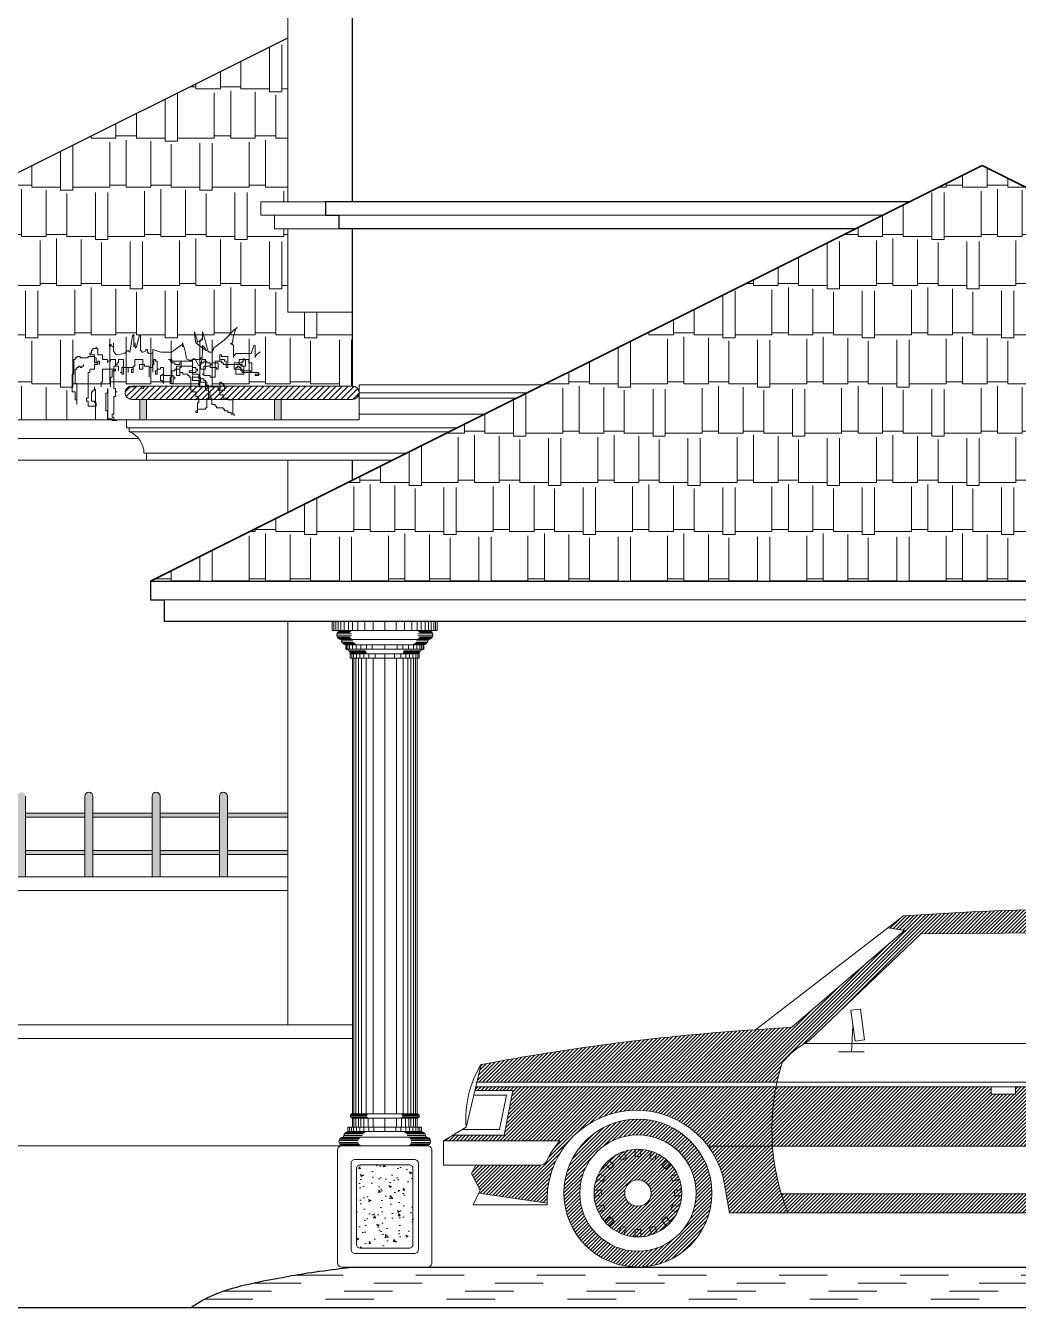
# Model space of a CAD drawing. Header units: centimetres. Extents: x 157 to 5401, y -672 to 3176.
# Drawn here: x 3829.4 to 4198.4, y 2198.3 to 2674.8 of the extents above; entities that cross this region are included whole.
import ezdxf

# ---------------------------------------------------------------- set-up
doc = ezdxf.new("R2010")
doc.units = ezdxf.units.CM
doc.linetypes.add('ACAD_ISO03W100', pattern=[30, 12, -18])
doc.layers.get('0').update_dxf_attribs({"lineweight": 25})
for name, color, linetype, lineweight in [('1.000', 144, 'Continuous', 13), ('column', 56, 'Continuous', 5), ('Dimension', 8, 'Continuous', 18), ('FURNIT', 204, 'Continuous', 9), ('Glass', 161, 'Continuous', 5), ('GRASS', 96, 'Continuous', 5), ('Hatch', 12, 'Continuous', 15), ('screen', 176, 'Continuous', 9), ('Win', 5, 'Continuous', 20)]:
    doc.layers.add(name, color=color, linetype=linetype, lineweight=lineweight)
pattern_1 = [(0, (1871.798, 7845.084), (38.862, 18.288), [9.144, -7.62, 10.668, -4.572, 13.716, -6.096]), (0, (1880.942, 7845.846), (38.862, 18.288), [7.62, -28.956, 6.096, -9.144]), (0, (1899.23, 7843.941), (38.862, 18.288), [4.572, -47.244]), (90, (1871.798, 7845.084), (-12.954, 18.288), [17.526, -55.626]), (90, (1880.942, 7845.084), (-12.954, 18.288), [17.145, -56.007]), (90, (1888.562, 7845.084), (-12.954, 18.288), [16.002, -57.15]), (90, (1899.23, 7843.941), (-12.954, 18.288), [17.526, -55.626]), (90, (1903.802, 7843.941), (-12.954, 18.288), [17.526, -55.626]), (90, (1917.518, 7845.084), (-12.954, 18.288), [16.764, -56.388])]
pattern_2 = [(45, (-3920.215, 4998.69625), (-0.61229019, 0.61229019), [])]

# ---------------------------------------------------------------- blocks, each defined once
blk = doc.blocks.new('CAR-SIDE')
at = {"layer": 'Glass'}
h = blk.add_hatch(dxfattribs=at)
h.set_pattern_fill('ANSI31', color=256, scale=0.272727, style=0)
h.set_pattern_definition(pattern_2)
h.paths.add_polyline_path([(-203.92, -52.71), (-203.92, -52.71), (-205.33, -58.63), (-103.91, -58.63, -0.022631), (-102.15, -52.03, -0.100967), (-93.18, -44.7), (-55.31, -8.49), (41.18, -7.63), (65.46, -31.72, -0.289601), (66.52, -36.32), (63.32, -45.54), (59.55, -58.63), (132.2, -58.63, 0.029455), (132.23, -57.09), (132.22, -56.91, 0.061108), (131.67, -53.77), (57.32, -1.18, 0.030181), (-61.16, -2.43), (-66.42, -6.49), (-60.78, -7.33), (-98.94, -40), (-111.13, -40.92), (-111.13, -40.92, 0.030878)])
h = blk.add_hatch(dxfattribs=at)
h.set_pattern_fill('ANSI31', color=256, scale=0.272727, style=0)
h.set_pattern_definition(pattern_2)
h.paths.add_polyline_path([(-105.44, -80.26), (-127.17, -80.26, -0.118596), (-121.62, -93.27), (-120, -102.76), (-100.23, -102.76, -0.076958)])
h.paths.add_polyline_path([(-127.17, -80.26), (-105.44, -80.26, -0.066708), (-104.24, -60.25), (-205.71, -60.25), (-206.01, -61.5), (-193.13, -61.5), (-196.13, -76.56), (-213.53, -76.56), (-216.65, -78.43), (-177.25, -78.43, 0.072493), (-181.81, -85.37, -0.295744), (-183.85, -86.67), (-205.65, -86.67), (-207.16, -89.49), (-204.22, -95.14), (-204.68, -96.11), (-181.61, -99.49, -0.737202)])
h.paths.add_polyline_path([(133.53, -90.24, 0.093353), (133.66, -89.35), (133.64, -88.65), (102.02, -88.65, -0.31316), (99.97, -87.24, 0.079952), (95.02, -78.91), (133.2, -78.91), (132.94, -72.99), (123.04, -72.99), (123.04, -61.66), (132.44, -61.66), (132.37, -60.25), (59.09, -60.25), (57.24, -66.66, 0.335349), (36.42, -96.38), (-102.46, -96.38, 0.022407), (-100.23, -102.76), (38.23, -102.76, -0.98998), (97.91, -93.22), (99.18, -100.63), (129.53, -97.36, 0.273586), (131.37, -95.92)])
h.paths.add_polyline_path([(115.55, -66.28), (101.97, -66.28), (101.97, -63.39), (115.52, -63.39)], flags=16)
h = blk.add_hatch(dxfattribs=at)
h.set_pattern_fill('ANSI31', color=256, scale=0.272727, style=0)
h.set_pattern_definition(pattern_2)
h.paths.add_polyline_path([(-14.21, -80.26), (-14.86, -69.66), (-14.45, -60.25), (-23.29, -60.25), (-23.29, -62.71), (-31.54, -62.71), (-31.54, -60.25), (-104.24, -60.25, 0.066708), (-105.44, -80.26)])
h.paths.add_polyline_path([(40.42, -80.26, -0.185889), (57.24, -66.66), (59.09, -60.25), (54.7, -60.25), (54.7, -62.71), (46.48, -62.71), (46.48, -60.25), (-14.45, -60.25), (-14.86, -69.66), (-14.21, -80.26)])
h = blk.add_hatch(dxfattribs=at)
h.set_pattern_fill('ANSI31', color=256, scale=0.272727, style=0)
h.set_pattern_definition(pattern_2)
h.paths.add_polyline_path([(-125.92, -96.11, 1), (-175.9, -96.11, 1)])
h.paths.add_polyline_path([(-170.57, -96.11, -1), (-131.25, -96.11, -1)], flags=16)
h.paths.add_polyline_path([(-165.73, -96.11, -1), (-136.09, -96.11, -1)], flags=0)
h.paths.add_polyline_path([(-155.37, -96.11, -1), (-146.45, -96.11, -1)], flags=0)
h.paths.add_polyline_path([(93.61, -96.11, 1), (43.64, -96.11, 1)])
h.paths.add_polyline_path([(48.94, -96.11, -1), (88.31, -96.11, -1)], flags=16)
h.paths.add_polyline_path([(53.78, -96.11, -1), (83.47, -96.11, -1)], flags=0)
h.paths.add_polyline_path([(64.16, -96.11, -1), (73.09, -96.11, -1)], flags=0)
for p, q in [((-61.16, -2.43), (-111.13, -40.92)), ((-98.94, -40), (-60.78, -7.33)), ((-55.31, -8.49), (-93.18, -44.7)), ((-60.78, -7.33), (-66.43, -6.49)), ((41.18, -7.63), (-55.31, -8.49)), ((-75.68, -33.91), (-78.95, -34.35)), ((-77.54, -44.78), (-78.95, -34.35)), ((-74.3, -44.35), (-75.68, -33.91)), ((-111.13, -40.92), (-98.94, -40)), ((-78.25, -39.56), (-78.79, -48.33)), ((-94.66, -45.54), (63.32, -45.54)), ((-74.3, -44.35), (-77.54, -44.78)), ((-83.17, -48.33), (-74.41, -48.33)), ((-203.92, -52.71), (-208.95, -73.83)), ((-205.7, -58.63), (132.31, -58.63)), ((-205.7, -60.25), (132.39, -60.25)), ((-31.54, -62.71), (-31.54, -60.25)), ((-23.29, -60.25), (-23.29, -62.71)), ((-206.35, -62.98), (-195.29, -62.98)), ((-206, -61.5), (-193.13, -61.5)), ((-195.29, -62.98), (-197.64, -74.61)), ((-193.13, -61.5), (-196.13, -76.56)), ((-23.29, -62.71), (-31.54, -62.71)), ((-208.95, -73.83), (-216.65, -78.43)), ((-196.13, -76.56), (-213.49, -76.56)), ((-197.64, -74.61), (-210.25, -74.61)), ((-177.25, -78.43), (-216.65, -78.43)), ((-216.65, -78.43), (-216.65, -86.67)), ((-155.73, -82.05), (-154.78, -84.35)), ((-151.86, -81.27), (-151.86, -83.75)), ((-149.97, -81.27), (-149.97, -83.75)), ((-146.1, -82.05), (-147.07, -84.35)), ((-127.17, -80.26), (40.42, -80.26)), ((-162.05, -86.27), (-160.3, -88.03)), ((-160.73, -84.94), (-158.97, -86.7)), ((-157.46, -82.75), (-156.51, -85.05)), ((-156.51, -85.05), (-154.78, -84.35)), ((-151.86, -83.75), (-149.97, -83.75)), ((-147.07, -84.35), (-145.31, -85.05)), ((-144.37, -82.75), (-145.31, -85.05)), ((-141.1, -84.94), (-142.85, -86.7)), ((-139.77, -86.27), (-141.53, -88.03)), ((-216.65, -86.67), (-183.82, -86.67)), ((-205.65, -86.67), (-207.16, -89.49)), ((-207.16, -89.49), (-204.22, -95.14)), ((-164.24, -89.57), (-161.95, -90.51)), ((-162.68, -92.25), (-161.95, -90.51)), ((-160.3, -88.03), (-158.97, -86.7)), ((-142.85, -86.7), (-141.53, -88.03)), ((-137.58, -89.57), (-139.88, -90.51)), ((-139.88, -90.51), (-139.15, -92.25)), ((-204.22, -95.14), (-206.57, -100.09)), ((-165.73, -95.17), (-163.24, -95.17)), ((-164.98, -91.3), (-162.68, -92.25)), ((-163.24, -97.03), (-163.24, -95.17)), ((-136.85, -91.3), (-139.15, -92.25)), ((-138.58, -95.17), (-138.58, -97.03)), ((-136.09, -95.17), (-138.58, -95.17)), ((-120, -102.76), (-121.62, -93.22)), ((-181.61, -99.49), (-204.67, -96.11)), ((-165.73, -97.03), (-163.24, -97.03)), ((-136.09, -97.03), (-138.58, -97.03)), ((-102.45, -96.38), (36.42, -96.38)), ((-206.57, -100.09), (-181.58, -100.09)), ((-164.98, -100.9), (-162.68, -99.95)), ((-164.24, -102.66), (-161.95, -101.68)), ((-161.95, -101.68), (-162.68, -99.95)), ((-139.15, -99.95), (-139.88, -101.68)), ((-137.58, -102.66), (-139.88, -101.68)), ((-136.85, -100.9), (-139.15, -99.95)), ((-120, -102.76), (38.23, -102.76)), ((-162.05, -105.93), (-160.3, -104.17)), ((-160.73, -107.25), (-158.97, -105.5)), ((-158.97, -105.5), (-160.3, -104.17)), ((-157.46, -109.44), (-156.51, -107.15)), ((-154.78, -107.85), (-156.51, -107.15)), ((-155.73, -110.15), (-154.78, -107.85)), ((-145.31, -107.15), (-147.07, -107.85)), ((-146.1, -110.15), (-147.07, -107.85)), ((-144.37, -109.44), (-145.31, -107.15)), ((-141.53, -104.17), (-142.85, -105.5)), ((-141.1, -107.25), (-142.85, -105.5)), ((-139.77, -105.93), (-141.53, -104.17)), ((-151.86, -110.93), (-151.86, -108.44)), ((-149.97, -108.44), (-151.86, -108.44)), ((-149.97, -110.93), (-149.97, -108.44))]:
    blk.add_line(p, q)
for radius in [24.99, 19.66, 14.82, 4.46]:
    blk.add_circle((-150.91, -96.11), radius)
for centre, radius, start, end in [((8.47, -982.26), 982.3, 86.92341, 94.06442), ((-62.15, -797.33), 758, 93.70495, 100.77934), ((-79.7, -70.37), 28.99, 117.6927, 140.7544), ((-173.98, -71), 35.08, 148.5782, 184.6302), ((-30.18, -74.71), 75.47, 162.5112, 201.8236), ((-151.41, -98.31), 30.22, 9.6933, 183.3784), ((-155.72, -97.51), 28.77, 138.4402, 155.1071), ((-183.84, -84.44), 2.23, 270.3047, 334.5374)]:
    blk.add_arc(centre, radius, start, end)
blk = doc.blocks.new('Column With Base')
at = {"layer": 'FURNIT'}
h = blk.add_hatch(dxfattribs=at)
h.set_pattern_fill('AR-CONC', color=256, scale=0.05, style=0)
h.set_pattern_definition([(50, (-4297.6634, 11838.39), (9.1092334, -0.7969543), [0.9525, -10.4775]), (355, (-4297.663, 11838.39), (-1.762141, 9.552832), [0.762, -8.382]), (100.451, (-4296.904, 11838.324), (7.347125, 8.7558344), [0.8095, -8.9045]), (46.1842, (-4297.663, 11840.93), (13.553952, -2.102116), [1.42875, -15.71625]), (96.6356, (-4296.534, 11840.755), (11.870212, 12.371278), [1.21425, -13.35675]), (351.184, (-4297.663, 11840.93), (11.87023, 12.371256), [1.143, -12.573]), (21, (-4296.3934, 11840.295), (7.580744, -5.113276), [0.9525, -10.4775]), (326, (-4296.393, 11840.295), (3.0901014, 9.209398), [0.762, -8.382]), (71.4514, (-4295.762, 11839.869), (10.6708245, 4.096143), [0.8095, -8.9045]), (37.5, (-4297.6634, 11838.3903), (0.1544302, 4.22775194), [0, -8.2804, 0, -8.509, 0, -8.41375]), (7.5, (-4297.6634, 11838.3903), (3.3409831, 5.0090287), [0, -4.8514, 0, -8.0899, 0, -3.20675]), (327.5, (-4300.4955, 11838.3903), (6.7795298, -0.2864372), [0, -3.175, 0, -9.906, 0, -13.1445]), (317.5, (-4301.7655, 11838.3903), (7.406459, 1.2713246), [0, -4.1275, 0, -6.5786, 0, -9.3345])])
h.paths.add_polyline_path([(10.5, 36.5, 0.414214), (9, 38), (-9, 38, 0.414214), (-10.5, 36.5), (-10.5, 8.5, 0.414214), (-9, 7), (9, 7, 0.414214), (10.5, 8.5)])
for p, q in [((-18.93, 236.67), (-18.93, 240)), ((-18.21, 236.67), (-18.21, 240)), ((-17.29, 236.64), (-17.29, 240)), ((-16.28, 236.66), (-16.28, 240)), ((-15.08, 236.67), (-15.08, 240)), ((-13.51, 236.67), (-13.51, 240)), ((-12.04, 236.67), (-12.04, 240)), ((-10.02, 236.67), (-10.02, 240)), ((-7.37, 236.67), (-7.37, 240)), ((-4.29, 236.67), (-4.29, 240)), ((0, 240), (0, 236.67)), ((4.29, 236.67), (4.29, 240)), ((7.37, 236.67), (7.37, 240)), ((10.02, 236.67), (10.02, 240)), ((12.04, 236.67), (12.04, 240)), ((13.51, 236.67), (13.51, 240)), ((15.08, 236.67), (15.08, 240)), ((16.28, 236.66), (16.28, 240)), ((17.29, 236.64), (17.29, 240)), ((18.21, 236.67), (18.21, 240)), ((18.93, 236.67), (18.93, 240)), ((19.5, 236.67), (-19.5, 236.67)), ((-17.79, 235.36), (-12.34, 235.36)), ((-17.79, 234.64), (-12.34, 234.64)), ((-17.59, 235.86), (-12.97, 235.86)), ((-17.59, 234.14), (-12.97, 234.14)), ((-17.25, 236.27), (-12.62, 236.27)), ((-17.25, 233.73), (-12.62, 233.73)), ((-16.84, 236.52), (-12.31, 236.52)), ((16.84, 236.52), (12.31, 236.52)), ((17.79, 235.36), (12.34, 235.36)), ((17.79, 234.64), (12.34, 234.64)), ((17.25, 236.27), (12.62, 236.27)), ((17.25, 233.73), (12.62, 233.73)), ((17.59, 235.86), (12.97, 235.86)), ((17.59, 234.14), (12.97, 234.14)), ((-16.84, 233.48), (-12.31, 233.48)), ((16.17, 233.33), (-16.17, 233.33)), ((-16.1, 232.81), (-11.83, 232.81)), ((-15.82, 232.21), (-11.54, 232.21)), ((-15.46, 231.79), (-11.16, 231.79)), ((-15.04, 231.52), (-10.71, 231.52)), ((14.5, 231.33), (-14.5, 231.33)), ((14.5, 229.67), (-14.5, 229.67)), ((-14.25, 229.67), (-14.25, 231.33)), ((-13.69, 229.67), (-13.69, 231.33)), ((-13.26, 229.1), (-7.13, 229.1)), ((-13.04, 229.64), (-13.04, 231.33)), ((-11.98, 229.66), (-11.98, 231.33)), ((-10.65, 229.67), (-10.65, 231.33)), ((-8.84, 229.67), (-8.84, 231.33)), ((-6.78, 229.67), (-6.78, 231.33)), ((-4.64, 229.67), (-4.64, 231.33)), ((0, 231.33), (0, 229.67)), ((4.64, 229.67), (4.64, 231.33)), ((6.78, 229.67), (6.78, 231.33)), ((13.26, 229.1), (7.13, 229.1)), ((8.84, 229.67), (8.84, 231.33)), ((10.65, 229.67), (10.65, 231.33)), ((15.04, 231.52), (10.71, 231.52)), ((15.46, 231.79), (11.16, 231.79)), ((15.82, 232.21), (11.54, 232.21)), ((16.1, 232.81), (11.83, 232.81)), ((11.98, 229.66), (11.98, 231.33)), ((16.84, 233.48), (12.31, 233.48)), ((13.04, 229.67), (13.04, 231.33)), ((13.69, 229.67), (13.69, 231.33)), ((14.25, 229.67), (14.25, 231.33)), ((-12.99, 228.68), (-6.93, 228.68)), ((-12.88, 228.38), (-6.82, 228.38)), ((-12.84, 228.15), (-6.75, 228.15)), ((12.83, 228), (-12.83, 228)), ((-12.83, 226.33), (8.85, 226.33)), ((12.83, 226.33), (-12.83, 226.33)), ((-12.28, 226.33), (-12.28, 228)), ((12, 226.33), (-12, 226.33)), ((-11.57, 226.33), (-11.57, 228)), ((-11.43, 226.33), (-11.43, 57)), ((-10.69, 226.33), (-10.69, 57)), ((-10.45, 226.33), (-10.45, 227.99)), ((-9.75, 226.33), (-9.75, 57)), ((-9.24, 226.33), (-9.24, 228)), ((-8.6, 226.33), (-8.6, 57)), ((-7.82, 226.33), (-7.82, 228)), ((-6.85, 226.33), (-6.85, 57)), ((-5.97, 226.33), (-5.97, 228)), ((-4.32, 226.33), (-4.32, 57)), ((-3.64, 226.33), (-3.64, 228)), ((0, 226.33), (0, 228)), ((0, 226.33), (0, 57)), ((3.6, 226.33), (3.6, 228)), ((4.32, 226.33), (4.32, 57)), ((5.97, 226.33), (5.97, 228)), ((12.84, 228.15), (6.75, 228.15)), ((12.88, 228.38), (6.82, 228.38)), ((6.85, 226.33), (6.85, 57)), ((12.99, 228.68), (6.93, 228.68)), ((7.82, 226.33), (7.82, 228)), ((8.6, 226.33), (8.6, 57)), ((9.24, 226.33), (9.24, 228)), ((9.75, 226.33), (9.75, 57)), ((10.45, 226.33), (10.45, 227.99)), ((10.69, 226.33), (10.69, 57)), ((11.43, 226.33), (11.43, 57)), ((11.57, 226.33), (11.57, 228)), ((12.28, 226.33), (12.28, 228)), ((-12.83, 56.17), (-6.65, 56.17)), ((-12.72, 56.58), (-6.54, 56.58)), ((-12.71, 55.74), (-6.53, 55.74)), ((-12.47, 56.86), (-6.28, 56.86)), ((-12.47, 55.48), (-6.28, 55.48)), ((12, 57), (-12, 57)), ((12, 57), (-12, 57)), ((10.33, 55.33), (-12, 55.33)), ((12, 55.33), (-12, 55.33)), ((-11.43, 52), (-11.43, 55.33)), ((-10.69, 52), (-10.69, 55.33)), ((-9.75, 52), (-9.75, 55.33)), ((-8.94, 52), (-8.94, 55.33)), ((-7.71, 52), (-7.71, 55.33)), ((-6.19, 52), (-6.19, 55.33)), ((-4.32, 52), (-4.32, 55.33)), ((0, 55.33), (0, 52)), ((4.32, 52), (4.32, 55.33)), ((6.19, 52), (6.19, 55.33)), ((12.47, 56.86), (6.28, 56.86)), ((12.47, 55.48), (6.28, 55.48)), ((12.71, 55.74), (6.53, 55.74)), ((12.72, 56.58), (6.54, 56.58)), ((12.83, 56.17), (6.65, 56.17)), ((7.71, 52), (7.71, 55.33)), ((8.94, 52), (8.94, 55.33)), ((9.75, 52), (9.75, 55.33)), ((10.69, 52), (10.69, 55.33)), ((11.43, 52), (11.43, 55.33)), ((-16.41, 47.94), (-9.29, 47.94)), ((-16.01, 48.19), (-8.97, 48.19)), ((15.33, 48.33), (-15.33, 48.33)), ((-15.25, 48.9), (-8.34, 48.9)), ((-14.96, 49.5), (-8.05, 49.5)), ((-14.58, 49.91), (-7.66, 49.91)), ((-14.13, 50.19), (-7.22, 50.19)), ((13.67, 52), (-13.67, 52)), ((13.67, 50.33), (-13.67, 50.33)), ((-13.1, 50.33), (-13.1, 52)), ((-12.4, 50.33), (-12.4, 52)), ((-11.57, 50.31), (-11.57, 51.97)), ((-10.45, 50.33), (-10.45, 51.99)), ((-9.24, 50.33), (-9.24, 52)), ((-7.82, 50.33), (-7.82, 52)), ((-5.97, 50.33), (-5.97, 52)), ((-4.09, 50.33), (-4.09, 52)), ((0, 52), (0, 50.33)), ((4.09, 50.33), (4.09, 52)), ((5.97, 50.33), (5.97, 52)), ((14.13, 50.19), (7.22, 50.19)), ((14.58, 49.91), (7.66, 49.91)), ((7.82, 50.33), (7.82, 52)), ((14.96, 49.5), (8.05, 49.5)), ((15.25, 48.9), (8.34, 48.9)), ((16.01, 48.19), (8.97, 48.19)), ((9.24, 50.33), (9.24, 52)), ((16.41, 47.94), (9.29, 47.94)), ((10.45, 50.33), (10.45, 51.99)), ((11.57, 50.31), (11.57, 51.97)), ((12.4, 50.33), (12.4, 52)), ((13.1, 50.33), (13.1, 52)), ((-16.96, 47.03), (-9.84, 47.03)), ((-16.96, 46.3), (-9.84, 46.3)), ((-16.76, 47.53), (-9.63, 47.53)), ((-16.76, 45.8), (-9.63, 45.8)), ((-16.41, 45.4), (-9.29, 45.4)), ((-16.01, 45.14), (-8.97, 45.14)), ((16.01, 45.14), (8.97, 45.14)), ((16.41, 45.4), (9.29, 45.4)), ((16.76, 47.53), (9.63, 47.53)), ((16.76, 45.8), (9.63, 45.8)), ((16.96, 47.03), (9.84, 47.03)), ((16.96, 46.3), (9.84, 46.3))]:
    blk.add_line(p, q)
for points in [[(-11, 5), (11, 5, 0.414214), (12.5, 6.5), (12.5, 38.5, 0.414214), (11, 40), (-11, 40, 0.414214), (-12.5, 38.5), (-12.5, 6.5, 0.414214)], [(-9, 7), (9, 7, 0.414214), (10.5, 8.5), (10.5, 36.5, 0.414214), (9, 38), (-9, 38, 0.414214), (-10.5, 36.5), (-10.5, 8.5, 0.414214)]]:
    blk.add_lwpolyline(points, format="xyb", close=True, dxfattribs=at)
at = {"layer": 'Win'}
for p, q in [((19.5, 240), (-19.5, 240)), ((-19.5, 236.67), (-19.5, 240)), ((19.5, 236.67), (19.5, 240)), ((-14.5, 231.33), (-14.5, 229.67)), ((14.5, 231.33), (14.5, 229.67)), ((-12.83, 228), (-12.83, 226.33)), ((-12, 226.33), (-12, 57)), ((12, 226.33), (12, 57)), ((12.83, 228), (12.83, 226.33)), ((-12, 55.33), (-12, 52)), ((12, 55.33), (12, 52)), ((-13.67, 50.33), (-13.67, 52)), ((13.67, 50.33), (13.67, 52)), ((15.33, 45), (-15.33, 45))]:
    blk.add_line(p, q, dxfattribs=at)
blk.add_lwpolyline([(-16, 0), (16, 0, 0.414214), (17.5, 1.5), (17.5, 43.5, 0.414214), (16, 45), (-16, 45, 0.414214), (-17.5, 43.5), (-17.5, 1.5, 0.414214)], format="xyb", close=True, dxfattribs=at)
for centre, radius, start, end in [((-16.17, 235), 1.67, 90, 270), ((16.17, 235), 1.67, 270, 90), ((-14.12, 233.34), 2.05, 180.2903, 259.3208), ((-14.52, 227.98), 1.69, 0.7516, 89.2484), ((14.52, 227.98), 1.69, 90.7516, 179.2484), ((14.12, 233.34), 2.05, 280.6792, 359.7097), ((-12, 56.17), 0.833, 90, 270), ((12, 56.17), 0.833, 270, 90), ((-15.33, 46.67), 1.67, 90, 270), ((-13.29, 48.33), 2.04, 100.5765, 179.8123), ((13.29, 48.33), 2.04, 0.1877, 79.4235), ((15.33, 46.67), 1.67, 270, 90)]:
    blk.add_arc(centre, radius, start, end, dxfattribs=at)
blk = doc.blocks.new('grass in')
for p, q in [((-20.42, 14.76), (-20.92, 14.76)), ((-20.92, 14.76), (-19.92, 14.26)), ((-19.42, 11.76), (-20.42, 14.76)), ((-19.92, 14.26), (-15.91, 10.26)), ((-18.92, 8.76), (-19.42, 11.76)), ((-15.91, 10.26), (-11.91, 7.26)), ((-9.91, 6.26), (-8.9, 10.26)), ((-8.9, 10.26), (-7.9, 13.26)), ((-7.9, 13.26), (-7.9, 10.26)), ((-7.9, 10.26), (-7.9, 10.76)), ((-7.9, 10.76), (-7.4, 10.76)), ((-7.4, 10.76), (-7.4, 10.26)), ((-7.4, 10.26), (-6.9, 9.76)), ((-6.9, 9.76), (-5.9, 9.76)), ((-5.9, 10.26), (-4.9, 13.26)), ((-5.9, 9.26), (-5.9, 10.26)), ((-5.9, 9.76), (-5.9, 9.26)), ((-4.9, 12.26), (-5.4, 9.26)), ((-4.9, 13.26), (-4.9, 12.26)), ((15.12, 6.26), (15.12, 11.76)), ((15.12, 11.76), (15.62, 11.76)), ((15.62, 11.76), (16.63, 7.76)), ((17.63, 7.76), (17.63, 12.26)), ((17.63, 12.26), (18.13, 11.76)), ((18.13, 11.76), (18.63, 8.76)), ((-29.34, 5.82), (-27.93, 4.76)), ((-27.43, 3.76), (-27.43, 8.26)), ((-27.43, 8.26), (-26.92, 8.26)), ((-26.92, 8.26), (-25.92, 5.26)), ((-25.92, 5.26), (-20.42, 5.26)), ((-20.42, 5.26), (-19.92, 4.76)), ((-19.42, 8.26), (-18.41, 9.26)), ((-19.42, 3.76), (-19.42, 8.26)), ((-18.41, 8.76), (-18.92, 8.76)), ((-18.41, 9.26), (-18.41, 8.76)), ((-14.92, 4.17), (-14.92, 4.77)), ((-14.92, 4.77), (-14.32, 4.77)), ((-14.32, 4.77), (-14.32, 2.38)), ((-11.91, 7.26), (-11.91, 6.76)), ((-11.91, 6.76), (-11.41, 5.76)), ((-11.41, 5.76), (-10.41, 5.76)), ((-10.41, 5.76), (-9.91, 6.26)), ((-5.4, 9.26), (-9.4, 6.26)), ((-9.4, 6.26), (-8.9, 7.26)), ((-8.9, 7.26), (-7.9, 8.26)), ((-7.9, 8.26), (-7.9, 5.26)), ((-7.9, 5.26), (-7.4, 1.26)), ((-1.9, 3.26), (-1.4, 6.26)), ((-1.4, 6.26), (-0.39, 9.26)), ((-0.39, 9.26), (-0.39, 7.76)), ((-0.39, 7.76), (-0.39, 9.26)), ((-0.39, 9.26), (-0.39, 8.76)), ((-0.39, 8.76), (3.61, 5.76)), ((3.61, 5.76), (7.62, 5.76)), ((7.62, 5.76), (10.62, 6.76)), ((10.62, 6.76), (10.62, -1.74)), ((10.62, -1.74), (10.62, 5.26)), ((10.62, 5.26), (12.12, 5.26)), ((12.12, 5.26), (12.62, 5.76)), ((12.62, 5.76), (12.62, 6.76)), ((12.62, 6.76), (13.12, 6.76)), ((13.12, 6.76), (13.12, 6.26)), ((13.12, 6.26), (14.12, 5.76)), ((14.12, 5.76), (14.62, 5.76)), ((14.62, 5.76), (14.62, 6.26)), ((14.62, 6.26), (15.12, 6.26)), ((16.63, 7.76), (17.13, 7.26)), ((17.13, 7.26), (17.13, 9.26)), ((17.13, 9.26), (17.13, 8.76)), ((17.13, 8.76), (17.63, 7.76)), ((18.63, 8.76), (19.13, 5.76)), ((19.13, 5.76), (19.63, 6.26)), ((19.63, 6.26), (20.13, 6.26)), ((20.13, 6.26), (21.13, 5.26)), ((21.13, 5.26), (24.13, 4.76)), ((24.13, 4.76), (24.63, 5.26)), ((24.63, 5.26), (25.14, 6.26)), ((25.14, 6.26), (25.14, 9.26)), ((25.14, 9.26), (25.14, 7.76)), ((25.14, 7.76), (25.64, 7.76)), ((25.64, 7.76), (26.14, 8.76)), ((26.14, 8.76), (26.14, 8.26)), ((26.14, 8.26), (26.64, 7.76)), ((26.64, 7.76), (26.64, 8.76)), ((31.04, 4.77), (29.25, 4.77)), ((29.25, 4.77), (29.25, 2.98)), ((31.63, 7.15), (31.04, 7.15)), ((31.04, 7.15), (31.04, 4.77)), ((31.63, 7.15), (31.63, 7.75)), ((31.63, 7.75), (31.63, 7.15)), ((32.83, 7.15), (31.63, 7.15)), ((32.23, 1.79), (32.23, 4.77)), ((32.23, 4.77), (34.02, 4.77)), ((32.83, 6.55), (32.83, 7.15)), ((33.42, 6.55), (32.83, 6.55)), ((33.42, 5.36), (33.42, 6.55)), ((34.02, 5.36), (33.42, 5.36)), ((34.02, 4.77), (34.02, 5.36)), ((-27.93, 4.76), (-27.43, 3.76)), ((-26.26, -1.79), (-26.26, 1.79)), ((-26.26, 1.79), (-25.07, 1.79)), ((-25.07, 1.79), (-25.07, 2.98)), ((-25.07, 2.98), (-21.49, 2.98)), ((-23.87, 0.6), (-23.87, 2.98)), ((-23.87, 2.98), (-23.28, 2.98)), ((-22.08, 0.6), (-23.87, 0.6)), ((-23.28, 2.98), (-23.28, 3.58)), ((-23.28, 3.58), (-23.28, 2.38)), ((-23.28, 2.38), (-22.68, 2.38)), ((-23.28, -2.38), (-23.28, 0.6)), ((-23.28, 0.6), (-22.68, 0.6)), ((-22.68, 2.38), (-22.68, 1.79)), ((-22.68, 1.79), (-19.7, 1.79)), ((-22.68, 0.6), (-22.68, 1.19)), ((-22.68, 1.19), (-19.7, 1.19)), ((-21.49, 1.19), (-22.08, 1.19)), ((-22.08, 1.19), (-22.08, 0.6)), ((-22.08, -1.19), (-22.08, 0)), ((-22.08, 0), (-21.49, 0)), ((-21.49, 2.98), (-21.49, 1.19)), ((-21.49, 0), (-21.49, 0.6)), ((-21.49, 0.6), (-20.89, 0.6)), ((-20.89, 0.6), (-20.89, 0)), ((-20.89, 0), (-20.29, 0)), ((-20.29, 0), (-20.29, -2.38)), ((-19.92, 4.76), (-19.42, 4.26)), ((-19.7, 1.79), (-19.7, 1.19)), ((-19.7, 1.19), (-19.7, -0.6)), ((-19.7, 1.19), (-16.11, 1.19)), ((-19.42, 4.26), (-19.42, 3.76)), ((-17.31, 0), (-17.31, 4.17)), ((-17.31, 4.17), (-14.92, 4.17)), ((-16.71, 0), (-17.31, 0)), ((-16.71, 1.19), (-16.71, 2.38)), ((-16.71, 2.38), (-16.11, 2.38)), ((-16.71, 1.19), (-16.71, 1.79)), ((-16.71, 1.79), (-16.71, 0)), ((-16.11, 1.19), (-16.71, 1.19)), ((-15.52, 1.19), (-16.71, 1.19)), ((-16.11, 2.38), (-16.11, 2.98)), ((-16.11, 2.98), (-14.32, 2.98)), ((-14.92, 1.79), (-15.52, 1.79)), ((-15.52, 1.79), (-15.52, 1.19)), ((-14.32, 2.38), (-14.92, 2.38)), ((-14.92, 2.38), (-14.92, 1.79)), ((-14.32, 2.98), (-14.32, 2.38)), ((-14.32, 2.38), (-12.53, 2.38)), ((-13.73, -0.6), (-13.73, 1.79)), ((-13.73, 1.79), (-11.34, 1.79)), ((-12.53, 0), (-13.13, 0)), ((-13.13, 0), (-13.13, -0.6)), ((-12.53, 2.38), (-12.53, 0)), ((-12.53, -3.58), (-12.53, 0)), ((-12.53, 0), (-10.74, 0)), ((-11.34, 1.79), (-11.34, 1.19)), ((-11.34, 1.19), (-10.74, 1.19)), ((-10.74, 0), (-10.74, 1.79)), ((-10.74, 1.79), (-9.55, 1.79)), ((-10.74, 1.19), (-10.74, 0.6)), ((-10.74, 0.6), (-8.36, 0.6)), ((-9.55, 1.79), (-9.55, 2.38)), ((-9.55, 2.38), (-8.36, 2.38)), ((-8.95, -0.6), (-8.95, 2.98)), ((-8.95, 2.98), (-7.76, 2.98)), ((-8.36, 2.38), (-8.36, 1.79)), ((-8.36, 1.79), (-7.16, 1.79)), ((-8.36, 0.6), (-8.36, -2.38)), ((-7.76, 2.98), (-7.76, 3.58)), ((-7.76, 3.58), (-7.16, 3.58)), ((-7.4, 1.26), (-6.9, 0.76)), ((-7.16, 3.58), (-7.16, 2.98)), ((-7.16, 2.98), (-4.18, 2.98)), ((-7.16, 1.79), (-7.16, -0.6)), ((-6.9, 0.76), (-6.4, 0.76)), ((-6.4, 0.76), (-5.9, 1.76)), ((-5.9, 1.76), (-5.4, 2.76)), ((-5.4, 2.76), (-4.9, 3.26)), ((-5.37, -0.6), (-5.37, 0)), ((-5.37, 0), (-4.18, 0)), ((-4.9, 3.26), (-4.4, 3.26)), ((-4.4, 3.26), (-3.9, 2.76)), ((-4.18, 2.98), (-4.18, -1.19)), ((0, 2.38), (-4.18, 2.38)), ((-4.18, 2.38), (-4.18, -2.38)), ((-4.18, 0), (-4.18, 0.6)), ((-4.18, 0.6), (1.79, 0.6)), ((-3.9, 2.76), (-2.9, 2.76)), ((-2.9, 2.76), (-1.9, 3.26)), ((0, 0), (0, 2.38)), ((0, 2.38), (4.18, 2.38)), ((0, 1.79), (0, 2.38)), ((0.6, 1.79), (0, 1.79)), ((0.6, 0), (0, 0)), ((0.6, 1.19), (0.6, 1.79)), ((2.39, 1.19), (0.6, 1.19)), ((0.6, -2.98), (0.6, 0)), ((1.79, 0.6), (1.79, -2.98)), ((3.58, 1.79), (2.39, 1.79)), ((2.39, 1.79), (2.39, 1.19)), ((4.77, 2.98), (3.58, 2.98)), ((3.58, 2.98), (3.58, 1.79)), ((4.18, 2.38), (4.18, 2.98)), ((4.18, 2.98), (4.77, 2.98)), ((6.57, -5.96), (6.57, 0)), ((6.57, 0), (7.76, 0)), ((7.76, 0), (7.76, -0.6)), ((8.95, -2.38), (8.95, 2.38)), ((8.95, 2.38), (9.55, 2.38)), ((9.55, 2.38), (9.55, 2.98)), ((9.55, 2.98), (10.15, 2.98)), ((10.15, 2.98), (10.15, 1.19)), ((10.15, 1.19), (10.74, 1.19)), ((10.74, 1.19), (10.74, 0)), ((10.74, 0), (11.94, 0)), ((11.94, -3.58), (11.94, 0.6)), ((11.94, 0.6), (13.73, 0.6)), ((11.94, 0), (11.94, -3.58)), ((13.73, 0.6), (13.73, 1.19)), ((13.73, 1.19), (15.52, 1.19)), ((14.32, -0.6), (14.32, 2.98)), ((14.32, 2.98), (17.31, 2.98)), ((15.52, 1.19), (15.52, -0.6)), ((17.31, 2.98), (17.31, 0.6)), ((17.31, 0.6), (17.91, 0.6)), ((17.91, 0.6), (17.91, -0.6)), ((17.91, -1.79), (17.91, 0)), ((17.91, 0), (19.7, 0)), ((19.7, 0), (19.7, -1.79)), ((19.7, -1.79), (19.7, 0)), ((19.7, 0), (21.49, 0)), ((21.49, -2.38), (21.49, 2.98)), ((21.49, 2.98), (23.28, 2.98)), ((21.49, 0), (21.49, 0.6)), ((21.49, 0.6), (21.49, 0)), ((21.49, 0), (22.08, 0)), ((22.08, 0), (22.08, -1.79)), ((23.28, 2.98), (23.28, 1.79)), ((23.28, 1.79), (23.87, 1.79)), ((24.47, 0.6), (23.28, 0.6)), ((23.28, 0.6), (23.28, -1.19)), ((23.87, 1.79), (23.87, 1.19)), ((23.87, 1.19), (24.47, 1.19)), ((26.26, 2.98), (24.47, 2.98)), ((24.47, 2.98), (24.47, 0.6)), ((24.47, 1.19), (24.47, 0.6)), ((24.47, 0.6), (25.07, 0.6)), ((25.07, 0.6), (25.07, -7.75)), ((26.26, 2.38), (26.26, 2.98)), ((27.45, 2.38), (26.26, 2.38)), ((29.25, 2.98), (27.45, 2.98)), ((27.45, 2.98), (27.45, 1.79)), ((27.45, 1.79), (27.45, 2.38)), ((31.04, 2.38), (30.44, 2.38)), ((30.44, 2.38), (30.44, 1.19)), ((31.04, 1.19), (31.04, 2.38)), ((31.63, 1.79), (31.04, 1.79)), ((31.04, 1.79), (31.04, 1.19)), ((31.04, 1.19), (31.04, 1.79)), ((31.04, 1.79), (32.23, 1.79)), ((32.23, 1.19), (31.04, 1.19)), ((32.23, 3.58), (31.63, 3.58)), ((31.63, 3.58), (31.63, 1.79)), ((34.62, 4.17), (32.23, 4.17)), ((32.23, 4.17), (32.23, 3.58)), ((32.23, -0.6), (32.23, 1.19)), ((34.62, 3.58), (34.62, 4.17)), ((37.6, 3.58), (34.62, 3.58)), ((36.41, 1.19), (36.41, 0.6)), ((36.41, 0.6), (37, 0.6)), ((37, 0.6), (37, 0)), ((37, 0), (37.6, 0)), ((38.79, 4.17), (37.6, 4.17)), ((37.6, 4.17), (37.6, 3.58)), ((37.6, 0), (37.6, 0.6)), ((37.6, 0.6), (38.2, 0.6)), ((38.2, 0.6), (38.2, 0)), ((38.2, 0), (38.79, 0)), ((38.79, 3.58), (38.79, 4.17)), ((39.39, 3.58), (38.79, 3.58)), ((38.79, 0), (38.79, -0.6)), ((39.39, 2.98), (39.39, 3.58)), ((39.99, 2.98), (39.39, 2.98)), ((39.99, -2.38), (39.99, 2.98)), ((-29.34, -2.38), (-27.45, -2.38)), ((-28.65, -2.98), (-28.65, -1.79)), ((-28.65, -1.79), (-25.66, -1.79)), ((-27.45, -2.98), (-28.65, -2.98)), ((-27.45, -2.38), (-27.45, -2.98)), ((-22.68, -1.79), (-26.26, -1.79)), ((-25.66, -1.79), (-25.66, -1.19)), ((-25.66, -1.19), (-22.08, -1.19)), ((-20.29, -2.38), (-23.28, -2.38)), ((-19.7, -0.6), (-22.68, -0.6)), ((-22.68, -0.6), (-22.68, -1.79)), ((-13.13, -0.6), (-13.73, -0.6)), ((-10.74, -3.58), (-12.53, -3.58)), ((-8.36, -2.98), (-10.74, -2.98)), ((-10.74, -2.98), (-10.74, -3.58)), ((-7.16, -0.6), (-8.95, -0.6)), ((-8.36, -2.38), (-7.76, -2.38)), ((-7.76, -2.38), (-8.36, -2.38)), ((-8.36, -2.38), (-8.36, -2.98)), ((-8.36, -4.77), (-8.36, -4.17)), ((-8.36, -4.17), (-7.16, -4.17)), ((-7.16, -4.17), (-7.16, -3.58)), ((-7.16, -3.58), (-4.18, -3.58)), ((-6.57, -4.17), (-7.16, -4.17)), ((-7.16, -4.17), (-7.16, -5.36)), ((-4.18, -2.38), (-6.57, -2.38)), ((-6.57, -2.38), (-6.57, -4.17)), ((-5.97, -1.19), (-5.97, -0.6)), ((-5.97, -0.6), (-5.37, -0.6)), ((-5.37, -1.19), (-5.97, -1.19)), ((-5.37, -1.79), (-5.37, -1.19)), ((-2.98, -1.79), (-5.37, -1.79)), ((-4.18, -1.19), (-2.98, -1.19)), ((-4.18, -3.58), (-4.18, -2.98)), ((-4.18, -2.98), (-4.18, -4.77)), ((-3.58, -8.34), (-3.58, -3.58)), ((-3.58, -3.58), (-2.98, -3.58)), ((-2.98, -1.19), (-2.98, -1.79)), ((-2.98, -3.58), (-2.98, -2.98)), ((-2.98, -2.98), (-2.39, -2.98)), ((-2.39, -2.98), (-2.39, -2.38)), ((-2.39, -2.38), (-0.6, -2.38)), ((-0.6, -2.38), (-0.6, -1.79)), ((-0.6, -1.79), (0.6, -1.79)), ((0.6, -1.79), (0.6, -0.6)), ((0.6, -0.6), (2.39, -0.6)), ((1.79, -2.98), (0.6, -2.98)), ((2.39, -0.6), (2.39, -1.19)), ((2.39, -1.19), (3.58, -1.19)), ((2.39, -4.17), (2.39, -3.58)), ((2.39, -3.58), (2.98, -3.58)), ((2.98, -4.17), (2.39, -4.17)), ((2.98, -3.58), (2.98, -2.98)), ((2.98, -2.98), (6.57, -2.98)), ((2.98, -5.96), (2.98, -4.17)), ((3.58, -1.19), (3.58, -3.58)), ((3.58, -3.58), (4.18, -3.58)), ((4.18, -3.58), (4.18, -5.96)), ((6.57, -2.98), (6.57, -2.38)), ((6.57, -2.38), (7.16, -2.38)), ((7.16, -2.38), (7.16, -2.98)), ((7.16, -2.98), (7.76, -2.98)), ((7.76, -0.6), (8.95, -0.6)), ((7.76, -2.98), (7.76, -4.77)), ((8.95, -0.6), (8.95, -1.19)), ((8.95, -1.19), (9.55, -1.19)), ((9.55, -2.38), (8.95, -2.38)), ((9.55, -1.19), (9.55, -2.38)), ((15.52, -0.6), (14.32, -0.6)), ((17.91, -0.6), (18.5, -0.6)), ((18.5, -1.79), (17.91, -1.79)), ((18.5, -0.6), (18.5, -1.79)), ((22.08, -2.38), (21.49, -2.38)), ((22.08, -1.79), (22.68, -1.79)), ((22.68, -1.79), (22.08, -1.79)), ((22.08, -1.79), (22.08, -2.38)), ((24.47, -1.19), (24.47, -0.6)), ((24.47, -0.6), (29.25, -0.6)), ((25.66, -1.19), (24.47, -1.19)), ((25.66, -3.58), (25.66, -1.19)), ((26.26, -3.58), (25.66, -3.58)), ((26.26, -7.15), (26.26, -3.58)), ((29.25, -0.6), (29.25, -5.36)), ((34.02, -0.6), (32.23, -0.6)), ((34.02, -1.79), (34.02, -0.6)), ((34.62, -1.79), (34.02, -1.79)), ((34.62, -11.32), (34.62, -1.79)), ((38.79, -0.6), (39.39, -0.6)), ((39.39, -0.6), (39.39, -5.96)), ((40.59, -2.38), (39.99, -2.38)), ((40.59, -8.94), (40.59, -2.38)), ((-16.11, -8.34), (-16.11, -6.55)), ((-16.11, -6.55), (-15.52, -6.55)), ((-13.73, -8.34), (-16.11, -8.34)), ((-15.52, -6.55), (-15.52, -5.96)), ((-15.52, -5.96), (-14.92, -5.96)), ((-14.92, -5.96), (-14.92, -5.36)), ((-14.92, -5.36), (-14.32, -5.36)), ((-14.32, -5.36), (-14.32, -10.13)), ((-9.55, -7.15), (-13.73, -7.15)), ((-13.73, -7.15), (-13.73, -8.34)), ((-10.74, -9.53), (-10.74, -8.94)), ((-10.74, -8.94), (-10.15, -8.94)), ((-10.15, -8.94), (-10.15, -6.55)), ((-10.15, -6.55), (-8.95, -6.55)), ((-8.95, -8.34), (-10.15, -8.34)), ((-10.15, -8.34), (-10.15, -11.32)), ((-7.16, -5.36), (-9.55, -5.36)), ((-9.55, -5.36), (-9.55, -7.15)), ((-8.95, -6.55), (-8.95, -4.77)), ((-8.95, -4.77), (-8.36, -4.77)), ((-6.57, -7.15), (-8.95, -7.15)), ((-8.95, -7.15), (-8.95, -8.34)), ((-4.18, -4.77), (-6.57, -4.77)), ((-6.57, -4.77), (-6.57, -7.15)), ((-5.37, -10.73), (-5.37, -8.94)), ((-5.37, -8.94), (-4.18, -8.94)), ((-4.18, -8.94), (-4.18, -8.34)), ((-4.18, -8.34), (-3.58, -8.34)), ((4.18, -5.96), (2.98, -5.96)), ((7.16, -5.36), (6.57, -5.36)), ((6.57, -5.36), (6.57, -5.96)), ((7.76, -4.77), (7.16, -4.77)), ((7.16, -4.77), (7.16, -5.36)), ((14.07, -7.15), (13.47, -7.15)), ((14.07, -7.75), (14.07, -7.15)), ((14.66, -7.75), (14.07, -7.75)), ((17.05, -7.15), (19.44, -7.15)), ((24.47, -8.94), (23.87, -8.94)), ((23.87, -8.94), (24.47, -8.94)), ((25.07, -7.75), (24.47, -7.75)), ((24.47, -7.75), (24.47, -8.94)), ((24.47, -8.94), (24.47, -10.73)), ((27.45, -9.53), (27.45, -7.75)), ((29.25, -5.36), (29.84, -5.36)), ((29.84, -5.36), (29.84, -7.15)), ((32.23, -7.15), (32.23, -8.34)), ((32.23, -8.34), (32.83, -8.34)), ((32.83, -8.34), (32.83, -8.94)), ((32.83, -8.94), (33.42, -8.94)), ((33.42, -8.94), (33.42, -12.51)), ((39.39, -5.96), (38.79, -5.96)), ((38.79, -5.96), (38.79, -13.7)), ((39.39, -11.92), (39.39, -8.94)), ((39.39, -8.94), (40.59, -8.94)), ((-17.31, -11.92), (-19.1, -11.92)), ((-19.1, -11.92), (-19.1, -17.28)), ((-15.52, -11.32), (-17.31, -11.32)), ((-17.31, -11.32), (-17.31, -11.92)), ((-14.32, -10.13), (-15.52, -10.13)), ((-15.52, -10.13), (-15.52, -11.32)), ((-12.53, -14.3), (-12.53, -13.7)), ((-12.53, -13.7), (-11.34, -13.7)), ((-11.34, -13.7), (-11.34, -11.32)), ((-11.34, -11.32), (-10.74, -11.32)), ((-10.15, -9.53), (-10.74, -9.53)), ((-10.74, -11.32), (-10.74, -10.13)), ((-10.74, -10.13), (-10.15, -10.13)), ((-10.15, -10.13), (-10.15, -9.53)), ((-10.15, -11.32), (-9.55, -11.32)), ((-9.55, -11.32), (-9.55, -14.9)), ((-6.57, -13.11), (-6.57, -11.32)), ((-6.57, -11.32), (-5.97, -11.32)), ((-5.97, -13.11), (-6.57, -13.11)), ((-5.97, -11.32), (-5.97, -10.73)), ((-5.97, -10.73), (-5.37, -10.73)), ((-5.97, -16.68), (-5.97, -13.11)), ((24.47, -10.73), (25.07, -10.73)), ((25.07, -10.73), (25.07, -17.28)), ((28.05, -9.53), (27.45, -9.53)), ((28.05, -16.09), (28.05, -9.53)), ((32.23, -13.11), (31.63, -13.11)), ((31.63, -13.11), (31.63, -14.3)), ((33.42, -12.51), (32.23, -12.51)), ((32.23, -12.51), (32.23, -13.11)), ((35.21, -11.32), (34.62, -11.32)), ((34.62, -14.3), (34.62, -12.51)), ((34.62, -12.51), (35.21, -12.51)), ((35.21, -12.51), (35.21, -11.32)), ((38.79, -13.7), (38.79, -11.92)), ((38.79, -11.92), (39.39, -11.92)), ((-19.1, -17.28), (-19.7, -17.28)), ((-19.7, -17.28), (-19.7, -17.88)), ((-19.7, -17.88), (-19.7, -17.28)), ((-19.7, -17.28), (-18.5, -17.28)), ((-18.5, -17.28), (-18.5, -16.68)), ((-18.5, -16.68), (-17.31, -16.68)), ((-17.31, -16.68), (-17.31, -16.09)), ((-17.31, -16.09), (-16.11, -16.09)), ((-16.11, -16.09), (-16.11, -15.49)), ((-16.11, -15.49), (-15.52, -15.49)), ((-15.52, -15.49), (-15.52, -14.9)), ((-15.52, -14.9), (-13.13, -14.9)), ((-13.13, -14.9), (-13.13, -14.3)), ((-13.13, -14.3), (-12.53, -14.3)), ((-9.55, -14.9), (-8.95, -14.9)), ((-8.95, -14.9), (-8.95, -15.49)), ((-8.95, -15.49), (-5.97, -15.49)), ((-5.97, -15.49), (-5.97, -16.09)), ((-5.97, -16.09), (-5.37, -16.09)), ((-5.37, -16.68), (-5.97, -16.68)), ((-5.37, -16.09), (-5.37, -16.68)), ((25.07, -17.28), (25.66, -17.28)), ((25.66, -18.47), (25.07, -18.47)), ((25.07, -18.47), (25.07, -19.66)), ((25.66, -17.28), (25.66, -18.47)), ((27.45, -19.07), (27.45, -16.09)), ((27.45, -16.09), (28.05, -16.09)), ((31.63, -14.3), (34.62, -14.3)), ((25.07, -19.66), (23.87, -19.66)), ((23.87, -19.66), (25.66, -19.66)), ((25.66, -19.66), (25.66, -19.07)), ((25.66, -19.07), (27.45, -19.07))]:
    blk.add_line(p, q)

msp = doc.modelspace()

# ---------------------------------------------------------------- hatches: boundary and pattern name
at = {"layer": '1.000'}
h = msp.add_hatch(dxfattribs=at)
h.set_pattern_fill('AR-RSHKE', color=12, scale=0.06, style=0)
h.set_pattern_definition(pattern_1)
h.paths.add_polyline_path([(3950.85, 2540.81), (3950.85, 2568.31), (3926.85, 2568.31), (3926.85, 2599.31), (3921.85, 2599.31), (3921.85, 2604.31), (3916.85, 2604.31), (3916.85, 2609.31), (3926.85, 2609.31), (3926.85, 2670.31), (3642.85, 2528.31), (3866.85, 2528.31), (3871.85, 2528.31), (3871.85, 2535.81), (3868.85, 2535.81, -1), (3868.85, 2540.81)])
at = {"layer": 'FURNIT'}
h = msp.add_hatch(dxfattribs=at)
h.set_pattern_fill('ANSI31', color=176, scale=0.5, style=0)
h.set_pattern_definition([(45, (1871.7978, 7845.0844), (-1.122532, 1.122532), [])])
h.paths.add_polyline_path([(3950.85, 2535.81, 1), (3950.85, 2540.81), (3868.85, 2540.81, 1), (3868.85, 2535.81)])
at = {"layer": 'Glass'}
h = msp.add_hatch(color=176, dxfattribs=at)
h.paths.add_polyline_path([(3712.91, 2380.49), (3711.41, 2380.49, -1), (3711.41, 2381.99), (3712.08, 2381.99, 0.153337), (3705.05, 2387.97, 1.384555), (3703.74, 2385.27, -0.321364), (3711.42, 2373.01, 0.267149), (3721.85, 2358.1, -0.103282), (3722.85, 2358.31), (3722.85, 2360.95, -0.140799), (3716.62, 2366.61), (3714.62, 2366.61, -1), (3714.62, 2368.11), (3715.81, 2368.11, -0.085005), (3714.42, 2373.06, 0.124946)])
h.paths.add_polyline_path([(3729.39, 2388.31, 1), (3726.39, 2388.31), (3726.39, 2358.31), (3729.39, 2358.31)])
h.paths.add_polyline_path([(3754.39, 2388.31, 1), (3751.39, 2388.31), (3751.39, 2358.31), (3754.39, 2358.31)])
h.paths.add_polyline_path([(3779.39, 2388.31, 1), (3776.39, 2388.31), (3776.39, 2358.31), (3779.39, 2358.31)])
h.paths.add_polyline_path([(3801.39, 2358.31), (3804.39, 2358.31), (3804.39, 2388.31, 1), (3801.39, 2388.31)])
h.paths.add_polyline_path([(3829.39, 2388.31, 1), (3826.39, 2388.31), (3826.39, 2358.31), (3829.39, 2358.31)])
h.paths.add_polyline_path([(3851.39, 2358.31), (3854.39, 2358.31), (3854.39, 2388.31, 1), (3851.39, 2388.31)])
h.paths.add_polyline_path([(3876.39, 2358.31), (3879.39, 2358.31), (3879.39, 2388.31, 1), (3876.39, 2388.31)])
h.paths.add_polyline_path([(3901.39, 2358.31), (3904.39, 2358.31), (3904.39, 2388.31, 1), (3901.39, 2388.31)])
h = msp.add_hatch(color=176, dxfattribs=at)
h.paths.add_polyline_path([(3726.39, 2381.99), (3711.41, 2381.99, 1), (3711.41, 2380.49), (3726.39, 2380.49)])
h.paths.add_polyline_path([(3726.39, 2368.11), (3714.62, 2368.11, 1), (3714.62, 2366.61), (3726.39, 2366.61)])
h.paths.add_polyline_path([(3926.85, 2381.99), (3904.39, 2381.99), (3904.39, 2380.49), (3926.85, 2380.49)])
h.paths.add_polyline_path([(3926.85, 2368.11), (3904.39, 2368.11), (3904.39, 2366.61), (3926.85, 2366.61)])
h.paths.add_polyline_path([(3901.39, 2381.99), (3879.39, 2381.99), (3879.39, 2380.49), (3901.39, 2380.49)])
h.paths.add_polyline_path([(3901.39, 2368.11), (3879.39, 2368.11), (3879.39, 2366.61), (3901.39, 2366.61)])
h.paths.add_polyline_path([(3876.39, 2381.99), (3854.39, 2381.99), (3854.39, 2380.49), (3876.39, 2380.49)])
h.paths.add_polyline_path([(3876.39, 2368.11), (3854.39, 2368.11), (3854.39, 2366.61), (3876.39, 2366.61)])
h.paths.add_polyline_path([(3851.39, 2381.99), (3829.39, 2381.99), (3829.39, 2380.49), (3851.39, 2380.49)])
h.paths.add_polyline_path([(3851.39, 2368.11), (3829.39, 2368.11), (3829.39, 2366.61), (3851.39, 2366.61)])
h.paths.add_polyline_path([(3826.39, 2368.11), (3804.39, 2368.11), (3804.39, 2366.61), (3826.39, 2366.61)])
h.paths.add_polyline_path([(3826.39, 2381.99), (3804.39, 2381.99), (3804.39, 2380.49), (3826.39, 2380.49)])
h.paths.add_polyline_path([(3801.39, 2381.99), (3779.39, 2381.99), (3779.39, 2380.49), (3801.39, 2380.49)])
h.paths.add_polyline_path([(3801.39, 2368.11), (3779.39, 2368.11), (3779.39, 2366.61), (3801.39, 2366.61)])
h.paths.add_polyline_path([(3776.39, 2368.11), (3754.39, 2368.11), (3754.39, 2366.61), (3776.39, 2366.61)])
h.paths.add_polyline_path([(3776.39, 2381.99), (3754.39, 2381.99), (3754.39, 2380.49), (3776.39, 2380.49)])
h.paths.add_polyline_path([(3751.39, 2381.99), (3729.39, 2381.99), (3729.39, 2380.49), (3751.39, 2380.49)])
h.paths.add_polyline_path([(3751.39, 2368.11), (3729.39, 2368.11), (3729.39, 2366.61), (3751.39, 2366.61)])
at = {"layer": 'Hatch'}
h = msp.add_hatch(dxfattribs=at)
h.set_pattern_fill('AR-RSHKE', color=256, scale=0.06, style=0)
h.set_pattern_definition(pattern_1)
h.paths.add_polyline_path([(4184.85, 2622.81), (3875.85, 2468.31), (4493.85, 2468.31)])
at = {"layer": 'screen'}
for points in [[(3871.85, 2535.81), (3874.35, 2535.81), (3874.35, 2528.31), (3871.85, 2528.31)], [(3921.85, 2535.81), (3924.35, 2535.81), (3924.35, 2528.31), (3921.85, 2528.31)]]:
    msp.add_hatch(color=256, dxfattribs=at).paths.add_polyline_path(points)

# ---------------------------------------------------------------- linework, layer by layer
for p, q in [((3950.85, 2609.31), (3950.85, 2856.81)), ((3642.85, 2528.31), (3926.85, 2670.31)), ((4157.85, 2609.31), (3940.85, 2609.31)), ((3940.85, 2609.31), (3940.85, 2604.31)), ((3940.85, 2604.31), (3945.85, 2604.31)), ((3945.85, 2604.31), (3945.85, 2599.31)), ((4137.85, 2599.31), (3945.85, 2599.31)), ((3950.85, 2540.81), (3950.85, 2599.31)), ((3950.85, 2505.81), (3950.85, 2513.31)), ((3875.85, 2468.31), (3875.85, 2461.31)), ((3875.85, 2468.31), (4493.85, 2468.31)), ((3875.85, 2461.31), (3880.85, 2461.31)), ((3880.85, 2461.31), (3880.85, 2453.31)), ((4488.85, 2453.31), (3880.85, 2453.31)), ((3950.85, 2213.31), (4418.85, 2213.31)), ((3815.85, 2198.31), (4553.85, 2198.31))]:
    msp.add_line(p, q)
at = {"color": 6, "lineweight": 35}
for p in [(3875.85, 2468.31), (4493.85, 2468.31)]:
    msp.add_line(p, (4184.85, 2622.81), dxfattribs=at)
msp.add_spline([(3890.85, 2198.31), (3894.91, 2200.8), (3913.36, 2207.22), (3924.78, 2209.46), (3934.06, 2211.09), (3946.29, 2212.72), (3950.85, 2213.31)], degree=3)
at = {"layer": '1.000'}
for p, q in [((4147.85, 2604.31), (3945.85, 2604.31)), ((3950.85, 2540.81), (3868.85, 2540.81)), ((3950.85, 2535.81), (3868.85, 2535.81)), ((3871.85, 2535.81), (3871.85, 2528.31)), ((3874.35, 2535.81), (3874.35, 2528.31)), ((3921.85, 2535.81), (3921.85, 2528.31)), ((3924.35, 2535.81), (3924.35, 2528.31)), ((3953.35, 2538.31), (4015.85, 2538.31)), ((3953.35, 2536.31), (4011.85, 2536.31)), ((3953.35, 2530.31), (3999.85, 2530.31)), ((3647.85, 2521.31), (3871.37, 2521.31)), ((3867.85, 2525.31), (3989.85, 2525.31)), ((3867.85, 2523.81), (3986.85, 2523.81)), ((3874.35, 2515.81), (3970.85, 2515.81)), ((3880.85, 2461.31), (4488.85, 2461.31)), ((3950.85, 2298.31), (3720.85, 2298.31))]:
    msp.add_line(p, q, dxfattribs=at)
for centre, start, end in [((3868.85, 2538.31), 90, 270), ((3950.85, 2538.31), 270, 90)]:
    msp.add_arc(centre, 2.5, start, end, dxfattribs=at)
at = {"layer": 'Dimension'}
for p, q in [((3926.85, 2609.31), (3926.85, 2819.31)), ((3916.85, 2609.31), (3916.85, 2604.31)), ((3916.85, 2609.31), (3940.85, 2609.31)), ((3916.85, 2604.31), (3921.85, 2604.31)), ((3921.85, 2604.31), (3921.85, 2599.31)), ((3921.85, 2599.31), (3945.85, 2599.31)), ((3926.85, 2568.31), (3926.85, 2599.31)), ((3950.85, 2568.31), (3926.85, 2568.31)), ((3866.85, 2528.31), (3642.85, 2528.31)), ((3874.35, 2513.31), (3647.85, 2513.31)), ((3926.85, 2493.81), (3926.85, 2513.31)), ((3926.85, 2303.31), (3926.85, 2453.31)), ((3829.39, 2388.31), (3829.39, 2358.31)), ((3851.39, 2388.31), (3851.39, 2358.31)), ((3854.39, 2388.31), (3854.39, 2358.31)), ((3876.39, 2388.31), (3876.39, 2358.31)), ((3879.39, 2388.31), (3879.39, 2358.31)), ((3901.39, 2388.31), (3901.39, 2358.31)), ((3904.39, 2388.31), (3904.39, 2358.31)), ((3829.39, 2381.99), (3851.39, 2381.99)), ((3829.39, 2380.49), (3851.39, 2380.49)), ((3854.39, 2381.99), (3876.39, 2381.99)), ((3854.39, 2380.49), (3876.39, 2380.49)), ((3879.39, 2381.99), (3901.39, 2381.99)), ((3879.39, 2380.49), (3901.39, 2380.49)), ((3904.39, 2381.99), (3926.85, 2381.99)), ((3904.39, 2380.49), (3926.85, 2380.49)), ((3829.39, 2368.11), (3851.39, 2368.11)), ((3829.39, 2366.61), (3851.39, 2366.61)), ((3854.39, 2368.11), (3876.39, 2368.11)), ((3854.39, 2366.61), (3876.39, 2366.61)), ((3879.39, 2368.11), (3901.39, 2368.11)), ((3879.39, 2366.61), (3901.39, 2366.61)), ((3904.39, 2368.11), (3926.85, 2368.11)), ((3904.39, 2366.61), (3926.85, 2366.61)), ((3722.85, 2358.31), (3926.85, 2358.31)), ((3722.85, 2353.31), (3926.85, 2353.31)), ((3950.85, 2303.31), (3715.85, 2303.31)), ((3946.85, 2258.31), (3647.85, 2258.31))]:
    msp.add_line(p, q, dxfattribs=at)
for centre in [(3852.89, 2388.31), (3877.89, 2388.31), (3902.89, 2388.31)]:
    msp.add_arc(centre, 1.5, 0, 180, dxfattribs=at)
at = {"layer": 'FURNIT'}
msp.add_line((3921.85, 2604.31), (3940.85, 2604.31), dxfattribs=at)
at = {"layer": 'FURNIT', "color": 176, "linetype": 'ACAD_ISO03W100', "ltscale": 1.5}
for p, q in [((3913.77, 2207.31), (4455.93, 2207.31)), ((3929.42, 2210.31), (4440.28, 2210.31)), ((3902.79, 2204.31), (4466.92, 2204.31)), ((3895.84, 2201.31), (4473.86, 2201.31))]:
    msp.add_line(p, q, dxfattribs=at)
at = {"layer": 'Win'}
for p, q in [((3953.35, 2541.31), (4021.85, 2541.31)), ((3953.35, 2528.31), (3953.35, 2541.31)), ((3866.85, 2528.31), (3953.35, 2528.31)), ((3965.85, 2513.31), (3874.35, 2513.31))]:
    msp.add_line(p, q, dxfattribs=at)
msp.add_lwpolyline([(3866.85, 2528.31), (3866.85, 2525.31), (3867.85, 2525.31), (3867.85, 2523.81, -0.313102), (3873.35, 2515.81), (3874.35, 2515.81), (3874.35, 2513.31)], format="xyb", dxfattribs=at)

# ---------------------------------------------------------------- block references
at = {"layer": '1.000', "xscale": 1.099999999998545, "yscale": 1.100000000000364, "zscale": 1.1}
msp.add_blockref('CAR-SIDE', (4222.95, 2346.52), dxfattribs=at)
at = {"layer": 'column', "xscale": -1}
msp.add_blockref('Column With Base', (3962.85, 2213.31), dxfattribs=at)
at = {"layer": 'GRASS', "xscale": -1}
msp.add_blockref('grass in', (3887.24, 2547.67), dxfattribs=at)

doc.saveas('drawing.dxf')
